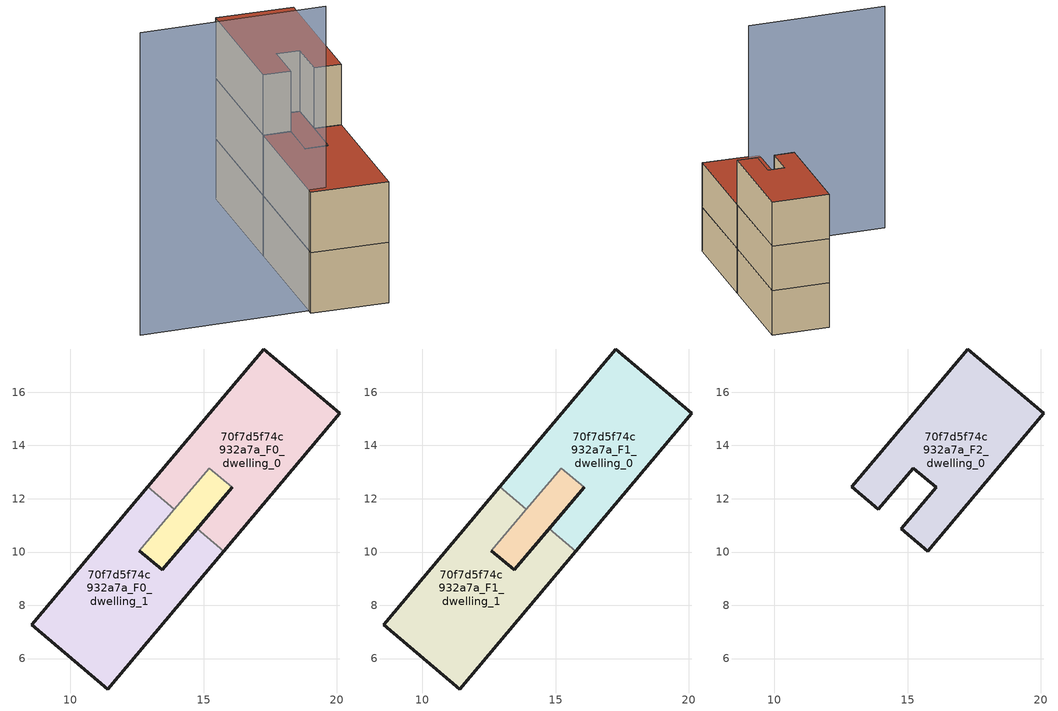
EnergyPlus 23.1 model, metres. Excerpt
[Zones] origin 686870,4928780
70f7d5f74c932a7a_F0_dwelling_0
 floor ground (EU_floor_Construction): 20.12,15.22 15.76,10.04 14.76,10.88 16.07,12.43 15.21,13.15 13.9,11.6 12.9,12.44 17.26,17.62 z0
 wall outside (EU_wall_Construction): 16.07,12.43 14.76,10.88 / 15.76,10.04 20.12,15.22 17.26,17.62 12.9,12.44 z0:3
 wall to 70f7d5f74c932a7a_F0_dwelling_1 (EU_wall_Construction): 12.9,12.44 13.9,11.6 / 14.76,10.88 15.76,10.04 z0:3
 wall to 70f7d5f74c932a7a_F0_circulation (EU_wall_Construction): 13.9,11.6 15.21,13.15 16.07,12.43 z0:3
70f7d5f74c932a7a_F0_dwelling_1
 floor ground (EU_floor_Construction): 14.76,10.88 15.76,10.04 11.39,4.86 8.54,7.26 12.9,12.44 13.9,11.6 12.59,10.05 13.45,9.33 z0
 wall outside (EU_wall_Construction): 14.76,10.88 13.45,9.33 12.59,10.05 / 12.9,12.44 8.54,7.26 11.39,4.86 15.76,10.04 z0:3
 wall to 70f7d5f74c932a7a_F0_circulation (EU_wall_Construction): 12.59,10.05 13.9,11.6 z0:3
70f7d5f74c932a7a_F0_circulation
 floor ground (EU_floor_Construction): 16.07,12.43 13.45,9.33 12.59,10.05 15.21,13.15 z0
 wall outside (EU_wall_Construction): 12.59,10.05 13.45,9.33 16.07,12.43 z0:3
70f7d5f74c932a7a_F1_dwelling_0
 floor to 70f7d5f74c932a7a_F0_dwelling_0 (EU_floor_Construction): 20.12,15.22 15.76,10.04 14.76,10.88 16.07,12.43 15.21,13.15 13.9,11.6 12.9,12.44 17.26,17.62 z3
 wall outside (EU_wall_Construction): 16.07,12.43 14.76,10.88 / 15.76,10.04 20.12,15.22 17.26,17.62 12.9,12.44 z3:6
 wall to 70f7d5f74c932a7a_F1_dwelling_1 (EU_wall_Construction): 12.9,12.44 13.9,11.6 / 14.76,10.88 15.76,10.04 z3:6
 wall to 70f7d5f74c932a7a_F1_circulation (EU_wall_Construction): 13.9,11.6 15.21,13.15 16.07,12.43 z3:6
70f7d5f74c932a7a_F1_dwelling_1
 floor to 70f7d5f74c932a7a_F0_dwelling_1 (EU_floor_Construction): 14.76,10.88 15.76,10.04 11.39,4.86 8.54,7.26 12.9,12.44 13.9,11.6 12.59,10.05 13.45,9.33 z3
 wall outside (EU_wall_Construction): 14.76,10.88 13.45,9.33 12.59,10.05 / 12.9,12.44 8.54,7.26 11.39,4.86 15.76,10.04 z3:6
 wall to 70f7d5f74c932a7a_F1_circulation (EU_wall_Construction): 12.59,10.05 13.9,11.6 z3:6
 roof outside (EU_roof_Construction): 11.39,4.86 15.76,10.04 14.76,10.88 13.45,9.33 12.59,10.05 13.9,11.6 12.9,12.44 8.54,7.26 z6
70f7d5f74c932a7a_F1_circulation
 floor to 70f7d5f74c932a7a_F0_circulation (EU_floor_Construction): 16.07,12.43 13.45,9.33 12.59,10.05 15.21,13.15 z3
 wall outside (EU_wall_Construction): 12.59,10.05 13.45,9.33 16.07,12.43 z3:6
 roof outside (EU_roof_Construction): 13.45,9.33 16.07,12.43 15.21,13.15 12.59,10.05 z6
70f7d5f74c932a7a_F2_dwelling_0
 floor to 70f7d5f74c932a7a_F1_dwelling_0 (EU_floor_Construction): 20.12,15.22 15.76,10.04 14.76,10.88 16.07,12.43 15.21,13.15 13.9,11.6 12.9,12.44 17.26,17.62 z6
 wall outside (EU_wall_Construction): 17.26,17.62 12.9,12.44 13.9,11.6 15.21,13.15 16.07,12.43 14.76,10.88 15.76,10.04 20.12,15.22 17.26,17.62 z6:9
 roof outside (EU_roof_Construction): 15.76,10.04 20.12,15.22 17.26,17.62 12.9,12.44 13.9,11.6 15.21,13.15 16.07,12.43 14.76,10.88 z9
shading: 2.4,12.61 9.35,6.96 z0:15
[Building]
EU S2 Campaign: North Axis=0; Terrain=City; Solar Distribution=FullExterior
[Site:Location]
Bologna: Latitude=44.5; Longitude=11.25; Time Zone=1; Elevation=37
[SizingPeriod:WeatherFileDays]
AnnualSizingPeriod: Begin Month=1; Begin Day of Month=1; End Month=12; End Day of Month=31; Day of Week for Start Day=Monday; Use Weather File Daylight Saving Period=No; Use Weather File Rain and Snow Indicators=No
[MATERIAL]
EU_InternalMass_Material: Roughness=MediumRough; Thickness=0.1; Conductivity=1; Density=1800; Specific Heat=900; Thermal Absorptance=0.9; Solar Absorptance=0.7; Visible Absorptance=0.7
[MATERIAL:NOMASS] Roughness=MediumRough; Thermal Absorptance=0.9; Solar Absorptance=0.7; Visible Absorptance=0.7
Name | Thermal Resistance
EU_wall_NoMass | 0.937881
EU_roof_NoMass | 0.548572
EU_floor_NoMass | 0.71348
[CONSTRUCTION]
EU_wall_Construction: EU_wall_NoMass
EU_roof_Construction: EU_roof_NoMass
EU_floor_Construction: EU_floor_NoMass
EU_InternalMass_Construction: EU_InternalMass_Material
[ZONE] Type=1; Multiplier=1; Ceiling Height=autocalculate; Floor Area=autocalculate; Part of Total Floor Area=Yes
Name | Volume
70f7d5f74c932a7a_F0_dwelling_0; 70f7d5f74c932a7a_F1_dwelling_0; 70f7d5f74c932a7a_F2_dwelling_0 | 68.9934
70f7d5f74c932a7a_F0_dwelling_1; 70f7d5f74c932a7a_F1_dwelling_1 | 68.9949
70f7d5f74c932a7a_F0_circulation; 70f7d5f74c932a7a_F1_circulation | 13.6458
[INTERNALMASS] Construction=EU_InternalMass_Construction
Name | Zone or ZoneList | Surface Area
70f7d5f74c932a7a_F0_dwelling_0_EU_InternalMass | 70f7d5f74c932a7a_F0_dwelling_0 | 22.9979
70f7d5f74c932a7a_F0_dwelling_1_EU_InternalMass | 70f7d5f74c932a7a_F0_dwelling_1 | 22.9979
70f7d5f74c932a7a_F1_dwelling_0_EU_InternalMass | 70f7d5f74c932a7a_F1_dwelling_0 | 22.9979
70f7d5f74c932a7a_F1_dwelling_1_EU_InternalMass | 70f7d5f74c932a7a_F1_dwelling_1 | 22.9979
70f7d5f74c932a7a_F2_dwelling_0_EU_InternalMass | 70f7d5f74c932a7a_F2_dwelling_0 | 50.5448
[OTHEREQUIPMENT] Fuel Type=Electricity; Design Level Calculation Method=Watts/Area; Power per Zone Floor Area=1; Fraction Latent=0; Fraction Radiant=0; Fraction Lost=0; Carbon Dioxide Generation Rate=0; EndUse Subcategory=EU_Step8_InternalGains
Name | Zone or ZoneList or Space or SpaceList | Schedule
EU_Step8_InternalGain_70f7d5f74c932a7a_F0_dwelling_0_f000 | 70f7d5f74c932a7a_F0_dwelling_0 | EU_Step8_GainSchedule_70f7d5f74c932a7a_F0_dwelling_0_f000
EU_Step8_InternalGain_70f7d5f74c932a7a_F0_dwelling_1_f000 | 70f7d5f74c932a7a_F0_dwelling_1 | EU_Step8_GainSchedule_70f7d5f74c932a7a_F0_dwelling_1_f000
EU_Step8_InternalGain_70f7d5f74c932a7a_F1_dwelling_0_f000 | 70f7d5f74c932a7a_F1_dwelling_0 | EU_Step8_GainSchedule_70f7d5f74c932a7a_F1_dwelling_0_f000
EU_Step8_InternalGain_70f7d5f74c932a7a_F1_dwelling_1_f000 | 70f7d5f74c932a7a_F1_dwelling_1 | EU_Step8_GainSchedule_70f7d5f74c932a7a_F1_dwelling_1_f000
EU_Step8_InternalGain_70f7d5f74c932a7a_F2_dwelling_0_f000 | 70f7d5f74c932a7a_F2_dwelling_0 | EU_Step8_GainSchedule_70f7d5f74c932a7a_F2_dwelling_0_f000
[ZONEINFILTRATION:DESIGNFLOWRATE] Schedule=EU_AlwaysOn; Design Flow Rate Calculation Method=Flow/Area; Flow Rate per Floor Area=0.0005; Constant Term Coefficient=1; Temperature Term Coefficient=0; Velocity Term Coefficient=0; Velocity Squared Term Coefficient=0
Name | Zone or ZoneList or Space or SpaceList
EU_Circulation_Infiltration_70f7d5f74c932a7a_F0_circulation | 70f7d5f74c932a7a_F0_circulation
EU_Circulation_Infiltration_70f7d5f74c932a7a_F1_circulation | 70f7d5f74c932a7a_F1_circulation
[ZONEVENTILATION:DESIGNFLOWRATE] Schedule=EU_AlwaysOn; Design Flow Rate Calculation Method=AirChanges/Hour; Air Changes per Hour=0.687892; Ventilation Type=Natural; Fan Pressure Rise=0; Fan Total Efficiency=1; Constant Term Coefficient=1; Temperature Term Coefficient=0; Velocity Term Coefficient=0; Velocity Squared Term Coefficient=0; Minimum Indoor Temperature=-100; Maximum Indoor Temperature=100; Delta Temperature=-100; Minimum Outdoor Temperature=-100; Maximum Outdoor Temperature=100; Maximum Wind Speed=40
Name | Zone or ZoneList or Space or SpaceList
EU_ConstantAir_70f7d5f74c932a7a_F0_dwelling_0 | 70f7d5f74c932a7a_F0_dwelling_0
EU_ConstantAir_70f7d5f74c932a7a_F0_dwelling_1 | 70f7d5f74c932a7a_F0_dwelling_1
EU_ConstantAir_70f7d5f74c932a7a_F1_dwelling_0 | 70f7d5f74c932a7a_F1_dwelling_0
EU_ConstantAir_70f7d5f74c932a7a_F1_dwelling_1 | 70f7d5f74c932a7a_F1_dwelling_1
EU_ConstantAir_70f7d5f74c932a7a_F2_dwelling_0 | 70f7d5f74c932a7a_F2_dwelling_0
[HVACTEMPLATE:THERMOSTAT] Constant Heating Setpoint=20; Constant Cooling Setpoint=50
EU_HeatOnly_70f7d5f74c932a7a_F0_dwelling_0; EU_HeatOnly_70f7d5f74c932a7a_F0_dwelling_1; EU_HeatOnly_70f7d5f74c932a7a_F1_dwelling_0; EU_HeatOnly_70f7d5f74c932a7a_F1_dwelling_1; EU_HeatOnly_70f7d5f74c932a7a_F2_dwelling_0
[HVACTEMPLATE:ZONE:IDEALLOADSAIRSYSTEM] System Availability Schedule=EU_AlwaysOn; Maximum Heating Supply Air Temperature=50; Minimum Cooling Supply Air Temperature=13; Maximum Heating Supply Air Humidity Ratio=0.0156; Minimum Cooling Supply Air Humidity Ratio=0.0077; Heating Limit=NoLimit; Cooling Limit=NoLimit; Heating Availability Schedule=EU_AlwaysOn; Cooling Availability Schedule=EU_CoolingOff; Dehumidification Control Type=ConstantSensibleHeatRatio; Cooling Sensible Heat Ratio=0.7; Dehumidification Setpoint=60; Humidification Control Type=None; Humidification Setpoint=30; Outdoor Air Method=None; Outdoor Air Flow Rate per Person=0.00944; Outdoor Air Flow Rate per Zone Floor Area=0; Outdoor Air Flow Rate per Zone=0; Demand Controlled Ventilation Type=None; Outdoor Air Economizer Type=NoEconomizer; Heat Recovery Type=None; Sensible Heat Recovery Effectiveness=0.7; Latent Heat Recovery Effectiveness=0.65
Name | Template Thermostat
70f7d5f74c932a7a_F0_dwelling_0 | EU_HeatOnly_70f7d5f74c932a7a_F0_dwelling_0
70f7d5f74c932a7a_F0_dwelling_1 | EU_HeatOnly_70f7d5f74c932a7a_F0_dwelling_1
70f7d5f74c932a7a_F1_dwelling_0 | EU_HeatOnly_70f7d5f74c932a7a_F1_dwelling_0
70f7d5f74c932a7a_F1_dwelling_1 | EU_HeatOnly_70f7d5f74c932a7a_F1_dwelling_1
70f7d5f74c932a7a_F2_dwelling_0 | EU_HeatOnly_70f7d5f74c932a7a_F2_dwelling_0
[SIZING:ZONE] Zone Cooling Design Supply Air Temperature Input Method=SupplyAirTemperature; Zone Cooling Design Supply Air Temperature=13; Zone Heating Design Supply Air Temperature Input Method=SupplyAirTemperature; Zone Heating Design Supply Air Temperature=50; Zone Cooling Design Supply Air Humidity Ratio=0.008; Zone Heating Design Supply Air Humidity Ratio=0.008; Cooling Design Air Flow Method=DesignDay; Cooling Design Air Flow Rate=0; Cooling Minimum Air Flow per Zone Floor Area=0.000762; Cooling Minimum Air Flow=0; Cooling Minimum Air Flow Fraction=0.2; Heating Design Air Flow Method=DesignDay; Heating Design Air Flow Rate=0; Heating Maximum Air Flow per Zone Floor Area=0.002032; Heating Maximum Air Flow=0.141576; Heating Maximum Air Flow Fraction=0.3; Account for Dedicated Outdoor Air System=No; Dedicated Outdoor Air System Control Strategy=NeutralSupplyAir; Dedicated Outdoor Air Low Setpoint Temperature for Design=autosize; Dedicated Outdoor Air High Setpoint Temperature for Design=autosize; Zone Load Sizing Method=Sensible Load Only No Latent Load; Zone Latent Cooling Design Supply Air Humidity Ratio Input Method=HumidityRatioDifference; Zone Cooling Design Supply Air Humidity Ratio Difference=0.005; Zone Latent Heating Design Supply Air Humidity Ratio Input Method=HumidityRatioDifference; Zone Humidification Design Supply Air Humidity Ratio Difference=0.005
70f7d5f74c932a7a_F0_dwelling_0; 70f7d5f74c932a7a_F0_dwelling_1; 70f7d5f74c932a7a_F1_dwelling_0; 70f7d5f74c932a7a_F1_dwelling_1; 70f7d5f74c932a7a_F2_dwelling_0
[SCHEDULE:CONSTANT]
Name | Hourly Value
EU_AlwaysOn | 1
EU_CoolingOff | 0
[SCHEDULE:FILE] Column Number=1; Rows to Skip at Top=0; Number of Hours of Data=8760; Column Separator=Comma; Interpolate to Timestep=No; Minutes per Item=60; Adjust Schedule for Daylight Savings=Yes
Name | File
EU_Step8_GainSchedule_70f7d5f74c932a7a_F0_dwelling_0_f000 | ../../schedules/70f7d5f74c932a7a/70f7d5f74c932a7a_F0_dwelling_0_f000_gain.csv
EU_Step8_GainSchedule_70f7d5f74c932a7a_F0_dwelling_1_f000 | ../../schedules/70f7d5f74c932a7a/70f7d5f74c932a7a_F0_dwelling_1_f000_gain.csv
EU_Step8_GainSchedule_70f7d5f74c932a7a_F1_dwelling_0_f000 | ../../schedules/70f7d5f74c932a7a/70f7d5f74c932a7a_F1_dwelling_0_f000_gain.csv
EU_Step8_GainSchedule_70f7d5f74c932a7a_F1_dwelling_1_f000 | ../../schedules/70f7d5f74c932a7a/70f7d5f74c932a7a_F1_dwelling_1_f000_gain.csv
EU_Step8_GainSchedule_70f7d5f74c932a7a_F2_dwelling_0_f000 | ../../schedules/70f7d5f74c932a7a/70f7d5f74c932a7a_F2_dwelling_0_f000_gain.csv
